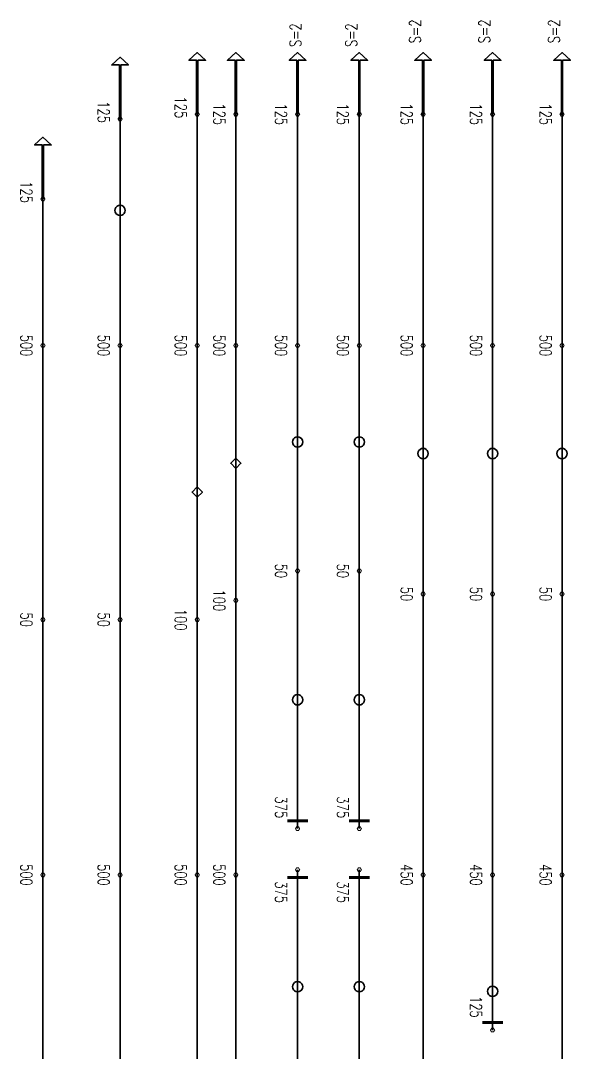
# Model space of a CAD drawing. Header units: millimetres. Extents: x 127300 to 589785, y -24728 to 44820.
# Drawn here: x 505818 to 516502, y 24747 to 44820 of the extents above; entities that cross this region are included whole.
import ezdxf

# ---------------------------------------------------------------- set-up
doc = ezdxf.new("R2010")
doc.units = ezdxf.units.MM
doc.layers.add('Current_plane_Column', color=7, linetype='Continuous', true_color=0x4b00ff)
doc.layers.add('NDC_S-ANNO', color=7, linetype='Continuous', lineweight=20)
doc.layers.add('NDC_S-TENDON', color=6, linetype='Continuous', lineweight=35)
doc.styles.add('NDC_ANNO', font='', dxfattribs={"width": 0.8})
doc.styles.get('NDC_ANNO').set_extended_font_data('Dotum')

# ---------------------------------------------------------------- blocks, each defined once
blk = doc.blocks.new('TDY')
at = {"layer": 'NDC_S-TENDON', "linetype": 'Continuous'}
for points, elevation in [([(-988, 33408), (-988, 34458), (-838, 34458), (-1000, 34608), (-1162, 34458), (-1012, 34458), (-1012, 33408)], 2875), ([(512, 33500), (512, 34550), (662, 34550), (500, 34700), (338, 34550), (488, 34550), (488, 33500)], 2875), ([(1262, 33500), (1262, 34550), (1412, 34550), (1250, 34700), (1088, 34550), (1238, 34550), (1238, 33500)], 2875), ([(2462, 33500), (2462, 34550), (2612, 34550), (2450, 34700), (2288, 34550), (2438, 34550), (2438, 33500)], 2875), ([(3662, 33500), (3662, 34550), (3812, 34550), (3650, 34700), (3488, 34550), (3638, 34550), (3638, 33500)], 2875), ([(4902, 33500), (4902, 34550), (5052, 34550), (4890, 34700), (4728, 34550), (4878, 34550), (4878, 33500)], 2875), ([(6252, 33500), (6252, 34550), (6402, 34550), (6240, 34700), (6078, 34550), (6228, 34550), (6228, 33500)], 2875), ([(7602, 33500), (7602, 34550), (7752, 34550), (7590, 34700), (7428, 34550), (7578, 34550), (7578, 33500)], 2875), ([(-2488, 31851), (-2488, 32901), (-2338, 32901), (-2500, 33051), (-2662, 32901), (-2512, 32901), (-2512, 31851)], 2875), ([(-1000, 31529), (-969, 31534), (-941, 31548), (-919, 31570), (-905, 31598), (-900, 31629), (-905, 31660), (-919, 31688), (-941, 31710), (-969, 31724), (-1000, 31729), (-1031, 31724), (-1059, 31710), (-1081, 31688), (-1095, 31660), (-1100, 31629), (-1095, 31598), (-1081, 31570), (-1059, 31548), (-1031, 31534), (-1000, 31529)], 1143), ([(2450, 27023), (2481, 27027), (2509, 27042), (2531, 27064), (2545, 27092), (2550, 27123), (2545, 27153), (2531, 27181), (2509, 27203), (2481, 27218), (2450, 27223), (2419, 27218), (2391, 27203), (2369, 27181), (2355, 27153), (2350, 27123), (2355, 27092), (2369, 27064), (2391, 27042), (2419, 27027), (2450, 27023)], 2832), ([(3650, 27023), (3681, 27027), (3709, 27042), (3731, 27064), (3745, 27092), (3750, 27123), (3745, 27153), (3731, 27181), (3709, 27203), (3681, 27218), (3650, 27223), (3619, 27218), (3591, 27203), (3569, 27181), (3555, 27153), (3550, 27123), (3555, 27092), (3569, 27064), (3591, 27042), (3619, 27027), (3650, 27023)], 2832), ([(4890, 26798), (4921, 26802), (4949, 26817), (4971, 26839), (4985, 26867), (4990, 26898), (4985, 26928), (4971, 26956), (4949, 26978), (4921, 26993), (4890, 26998), (4859, 26993), (4831, 26978), (4809, 26956), (4795, 26928), (4790, 26898), (4795, 26867), (4809, 26839), (4831, 26817), (4859, 26802), (4890, 26798)], 2832), ([(6240, 26798), (6271, 26802), (6299, 26817), (6321, 26839), (6335, 26867), (6340, 26898), (6335, 26928), (6321, 26956), (6299, 26978), (6271, 26993), (6240, 26998), (6209, 26993), (6181, 26978), (6159, 26956), (6145, 26928), (6140, 26898), (6145, 26867), (6159, 26839), (6181, 26817), (6209, 26802), (6240, 26798)], 2832), ([(7590, 26798), (7621, 26802), (7649, 26817), (7671, 26839), (7685, 26867), (7690, 26898), (7685, 26928), (7671, 26956), (7649, 26978), (7621, 26993), (7590, 26998), (7559, 26993), (7531, 26978), (7509, 26956), (7495, 26928), (7490, 26898), (7495, 26867), (7509, 26839), (7531, 26817), (7559, 26802), (7590, 26798)], 2832), ([(1250, 26610), (1350, 26710), (1250, 26810), (1150, 26710), (1250, 26610)], 2663), ([(500, 26048), (600, 26148), (500, 26248), (400, 26148), (500, 26048)], 2659), ([(2450, 22008), (2481, 22012), (2509, 22027), (2531, 22049), (2545, 22077), (2550, 22108), (2545, 22138), (2531, 22166), (2509, 22188), (2481, 22203), (2450, 22208), (2419, 22203), (2391, 22188), (2369, 22166), (2355, 22138), (2350, 22108), (2355, 22077), (2369, 22049), (2391, 22027), (2419, 22012), (2450, 22008)], 2832), ([(3650, 22008), (3681, 22012), (3709, 22027), (3731, 22049), (3745, 22077), (3750, 22108), (3745, 22138), (3731, 22166), (3709, 22188), (3681, 22203), (3650, 22208), (3619, 22203), (3591, 22188), (3569, 22166), (3555, 22138), (3550, 22108), (3555, 22077), (3569, 22049), (3591, 22027), (3619, 22012), (3650, 22008)], 2832), ([(2450, 16425), (2481, 16430), (2509, 16444), (2531, 16466), (2545, 16494), (2550, 16525), (2545, 16556), (2531, 16584), (2509, 16606), (2481, 16620), (2450, 16625), (2419, 16620), (2391, 16606), (2369, 16584), (2355, 16556), (2350, 16525), (2355, 16494), (2369, 16466), (2391, 16444), (2419, 16430), (2450, 16425)], 2832), ([(3650, 16425), (3681, 16430), (3709, 16444), (3731, 16466), (3745, 16494), (3750, 16525), (3745, 16556), (3731, 16584), (3709, 16606), (3681, 16620), (3650, 16625), (3619, 16620), (3591, 16606), (3569, 16584), (3555, 16556), (3550, 16525), (3555, 16494), (3569, 16466), (3591, 16444), (3619, 16430), (3650, 16425)], 2832), ([(6240, 16335), (6271, 16340), (6299, 16354), (6321, 16376), (6335, 16404), (6340, 16435), (6335, 16466), (6321, 16494), (6299, 16516), (6271, 16530), (6240, 16535), (6209, 16530), (6181, 16516), (6159, 16494), (6145, 16466), (6140, 16435), (6145, 16404), (6159, 16376), (6181, 16354), (6209, 16340), (6240, 16335)], 2908)]:
    blk.add_lwpolyline(points, close=True, dxfattribs=dict(at, elevation=elevation))
for points, elevation in [([(540, 33500, 20, 20, 0), (520, 33535, 20, 20, 0), (480, 33535, 20, 20, 0), (460, 33500, 20, 20, 0), (480, 33465, 20, 20, 0), (520, 33465, 20, 20, 0)], 2875), ([(540, 33500, 20, 20, 0), (520, 33535, 20, 20, 0), (480, 33535, 20, 20, 0), (460, 33500, 20, 20, 0), (480, 33465, 20, 20, 0), (520, 33465, 20, 20, 0)], 2875), ([(1290, 33500, 20, 20, 0), (1270, 33535, 20, 20, 0), (1230, 33535, 20, 20, 0), (1210, 33500, 20, 20, 0), (1230, 33465, 20, 20, 0), (1270, 33465, 20, 20, 0)], 2875), ([(1290, 33500, 20, 20, 0), (1270, 33535, 20, 20, 0), (1230, 33535, 20, 20, 0), (1210, 33500, 20, 20, 0), (1230, 33465, 20, 20, 0), (1270, 33465, 20, 20, 0)], 2875), ([(2490, 33500, 20, 20, 0), (2470, 33535, 20, 20, 0), (2430, 33535, 20, 20, 0), (2410, 33500, 20, 20, 0), (2430, 33465, 20, 20, 0), (2470, 33465, 20, 20, 0)], 2875), ([(2490, 33500, 20, 20, 0), (2470, 33535, 20, 20, 0), (2430, 33535, 20, 20, 0), (2410, 33500, 20, 20, 0), (2430, 33465, 20, 20, 0), (2470, 33465, 20, 20, 0)], 2875), ([(3690, 33500, 20, 20, 0), (3670, 33535, 20, 20, 0), (3630, 33535, 20, 20, 0), (3610, 33500, 20, 20, 0), (3630, 33465, 20, 20, 0), (3670, 33465, 20, 20, 0)], 2875), ([(3690, 33500, 20, 20, 0), (3670, 33535, 20, 20, 0), (3630, 33535, 20, 20, 0), (3610, 33500, 20, 20, 0), (3630, 33465, 20, 20, 0), (3670, 33465, 20, 20, 0)], 2875), ([(4930, 33500, 20, 20, 0), (4910, 33535, 20, 20, 0), (4870, 33535, 20, 20, 0), (4850, 33500, 20, 20, 0), (4870, 33465, 20, 20, 0), (4910, 33465, 20, 20, 0)], 2875), ([(4930, 33500, 20, 20, 0), (4910, 33535, 20, 20, 0), (4870, 33535, 20, 20, 0), (4850, 33500, 20, 20, 0), (4870, 33465, 20, 20, 0), (4910, 33465, 20, 20, 0)], 2875), ([(6280, 33500, 20, 20, 0), (6260, 33535, 20, 20, 0), (6220, 33535, 20, 20, 0), (6200, 33500, 20, 20, 0), (6220, 33465, 20, 20, 0), (6260, 33465, 20, 20, 0)], 2875), ([(6280, 33500, 20, 20, 0), (6260, 33535, 20, 20, 0), (6220, 33535, 20, 20, 0), (6200, 33500, 20, 20, 0), (6220, 33465, 20, 20, 0), (6260, 33465, 20, 20, 0)], 2875), ([(7630, 33500, 20, 20, 0), (7610, 33535, 20, 20, 0), (7570, 33535, 20, 20, 0), (7550, 33500, 20, 20, 0), (7570, 33465, 20, 20, 0), (7610, 33465, 20, 20, 0)], 2875), ([(7630, 33500, 20, 20, 0), (7610, 33535, 20, 20, 0), (7570, 33535, 20, 20, 0), (7550, 33500, 20, 20, 0), (7570, 33465, 20, 20, 0), (7610, 33465, 20, 20, 0)], 2875), ([(-960, 33408, 20, 20, 0), (-980, 33443, 20, 20, 0), (-1020, 33443, 20, 20, 0), (-1040, 33408, 20, 20, 0), (-1020, 33373, 20, 20, 0), (-980, 33373, 20, 20, 0)], 2875), ([(-960, 33408, 20, 20, 0), (-980, 33443, 20, 20, 0), (-1020, 33443, 20, 20, 0), (-1040, 33408, 20, 20, 0), (-1020, 33373, 20, 20, 0), (-980, 33373, 20, 20, 0)], 2875), ([(-2460, 31851, 20, 20, 0), (-2480, 31886, 20, 20, 0), (-2520, 31886, 20, 20, 0), (-2540, 31851, 20, 20, 0), (-2520, 31816, 20, 20, 0), (-2480, 31816, 20, 20, 0)], 2875), ([(-2460, 31851, 20, 20, 0), (-2480, 31886, 20, 20, 0), (-2520, 31886, 20, 20, 0), (-2540, 31851, 20, 20, 0), (-2520, 31816, 20, 20, 0), (-2480, 31816, 20, 20, 0)], 2875), ([(-2460, 29000, 20, 20, 0), (-2480, 29035, 20, 20, 0), (-2520, 29035, 20, 20, 0), (-2540, 29000, 20, 20, 0), (-2520, 28965, 20, 20, 0), (-2480, 28965, 20, 20, 0)], 1988), ([(-960, 29000, 20, 20, 0), (-980, 29035, 20, 20, 0), (-1020, 29035, 20, 20, 0), (-1040, 29000, 20, 20, 0), (-1020, 28965, 20, 20, 0), (-980, 28965, 20, 20, 0)], 1988), ([(540, 29000, 20, 20, 0), (520, 29035, 20, 20, 0), (480, 29035, 20, 20, 0), (460, 29000, 20, 20, 0), (480, 28965, 20, 20, 0), (520, 28965, 20, 20, 0)], 1988), ([(2490, 29000, 20, 20, 0), (2470, 29035, 20, 20, 0), (2430, 29035, 20, 20, 0), (2410, 29000, 20, 20, 0), (2430, 28965, 20, 20, 0), (2470, 28965, 20, 20, 0)], 1843), ([(3690, 29000, 20, 20, 0), (3670, 29035, 20, 20, 0), (3630, 29035, 20, 20, 0), (3610, 29000, 20, 20, 0), (3630, 28965, 20, 20, 0), (3670, 28965, 20, 20, 0)], 1843), ([(4930, 29000, 20, 20, 0), (4910, 29035, 20, 20, 0), (4870, 29035, 20, 20, 0), (4850, 29000, 20, 20, 0), (4870, 28965, 20, 20, 0), (4910, 28965, 20, 20, 0)], 1705), ([(7630, 29000, 20, 20, 0), (7610, 29035, 20, 20, 0), (7570, 29035, 20, 20, 0), (7550, 29000, 20, 20, 0), (7570, 28965, 20, 20, 0), (7610, 28965, 20, 20, 0)], 1705), ([(2490, 24615, 20, 20, 0), (2470, 24650, 20, 20, 0), (2430, 24650, 20, 20, 0), (2410, 24615, 20, 20, 0), (2430, 24580, 20, 20, 0), (2470, 24580, 20, 20, 0)], 2800), ([(2490, 24615, 20, 20, 0), (2470, 24650, 20, 20, 0), (2430, 24650, 20, 20, 0), (2410, 24615, 20, 20, 0), (2430, 24580, 20, 20, 0), (2470, 24580, 20, 20, 0)], 2800), ([(3690, 24615, 20, 20, 0), (3670, 24650, 20, 20, 0), (3630, 24650, 20, 20, 0), (3610, 24615, 20, 20, 0), (3630, 24580, 20, 20, 0), (3670, 24580, 20, 20, 0)], 2800), ([(3690, 24615, 20, 20, 0), (3670, 24650, 20, 20, 0), (3630, 24650, 20, 20, 0), (3610, 24615, 20, 20, 0), (3630, 24580, 20, 20, 0), (3670, 24580, 20, 20, 0)], 2800), ([(4930, 24165, 20, 20, 0), (4910, 24200, 20, 20, 0), (4870, 24200, 20, 20, 0), (4850, 24165, 20, 20, 0), (4870, 24130, 20, 20, 0), (4910, 24130, 20, 20, 0)], 2800), ([(4930, 24165, 20, 20, 0), (4910, 24200, 20, 20, 0), (4870, 24200, 20, 20, 0), (4850, 24165, 20, 20, 0), (4870, 24130, 20, 20, 0), (4910, 24130, 20, 20, 0)], 2800), ([(6280, 24165, 20, 20, 0), (6260, 24200, 20, 20, 0), (6220, 24200, 20, 20, 0), (6200, 24165, 20, 20, 0), (6220, 24130, 20, 20, 0), (6260, 24130, 20, 20, 0)], 2800), ([(6280, 24165, 20, 20, 0), (6260, 24200, 20, 20, 0), (6220, 24200, 20, 20, 0), (6200, 24165, 20, 20, 0), (6220, 24130, 20, 20, 0), (6260, 24130, 20, 20, 0)], 2800), ([(7630, 24165, 20, 20, 0), (7610, 24200, 20, 20, 0), (7570, 24200, 20, 20, 0), (7550, 24165, 20, 20, 0), (7570, 24130, 20, 20, 0), (7610, 24130, 20, 20, 0)], 2800), ([(7630, 24165, 20, 20, 0), (7610, 24200, 20, 20, 0), (7570, 24200, 20, 20, 0), (7550, 24165, 20, 20, 0), (7570, 24130, 20, 20, 0), (7610, 24130, 20, 20, 0)], 2800), ([(1290, 24040, 20, 20, 0), (1270, 24075, 20, 20, 0), (1230, 24075, 20, 20, 0), (1210, 24040, 20, 20, 0), (1230, 24005, 20, 20, 0), (1270, 24005, 20, 20, 0)], 2500), ([(1290, 24040, 20, 20, 0), (1270, 24075, 20, 20, 0), (1230, 24075, 20, 20, 0), (1210, 24040, 20, 20, 0), (1230, 24005, 20, 20, 0), (1270, 24005, 20, 20, 0)], 2500), ([(-2460, 23665, 20, 20, 0), (-2480, 23700, 20, 20, 0), (-2520, 23700, 20, 20, 0), (-2540, 23665, 20, 20, 0), (-2520, 23630, 20, 20, 0), (-2480, 23630, 20, 20, 0)], 2500), ([(-2460, 23665, 20, 20, 0), (-2480, 23700, 20, 20, 0), (-2520, 23700, 20, 20, 0), (-2540, 23665, 20, 20, 0), (-2520, 23630, 20, 20, 0), (-2480, 23630, 20, 20, 0)], 2500), ([(-960, 23665, 20, 20, 0), (-980, 23700, 20, 20, 0), (-1020, 23700, 20, 20, 0), (-1040, 23665, 20, 20, 0), (-1020, 23630, 20, 20, 0), (-980, 23630, 20, 20, 0)], 2500), ([(-960, 23665, 20, 20, 0), (-980, 23700, 20, 20, 0), (-1020, 23700, 20, 20, 0), (-1040, 23665, 20, 20, 0), (-1020, 23630, 20, 20, 0), (-980, 23630, 20, 20, 0)], 2500), ([(540, 23665, 20, 20, 0), (520, 23700, 20, 20, 0), (480, 23700, 20, 20, 0), (460, 23665, 20, 20, 0), (480, 23630, 20, 20, 0), (520, 23630, 20, 20, 0)], 2500), ([(540, 23665, 20, 20, 0), (520, 23700, 20, 20, 0), (480, 23700, 20, 20, 0), (460, 23665, 20, 20, 0), (480, 23630, 20, 20, 0), (520, 23630, 20, 20, 0)], 2500), ([(2490, 19600, 20, 20, 0), (2470, 19635, 20, 20, 0), (2430, 19635, 20, 20, 0), (2410, 19600, 20, 20, 0), (2430, 19565, 20, 20, 0), (2470, 19565, 20, 20, 0)], 2875), ([(2490, 19600, 20, 20, 0), (2470, 19635, 20, 20, 0), (2430, 19635, 20, 20, 0), (2410, 19600, 20, 20, 0), (2430, 19565, 20, 20, 0), (2470, 19565, 20, 20, 0)], 2875), ([(3690, 19600, 20, 20, 0), (3670, 19635, 20, 20, 0), (3630, 19635, 20, 20, 0), (3610, 19600, 20, 20, 0), (3630, 19565, 20, 20, 0), (3670, 19565, 20, 20, 0)], 2875), ([(3690, 19600, 20, 20, 0), (3670, 19635, 20, 20, 0), (3630, 19635, 20, 20, 0), (3610, 19600, 20, 20, 0), (3630, 19565, 20, 20, 0), (3670, 19565, 20, 20, 0)], 2875), ([(-2460, 18700, 20, 20, 0), (-2480, 18735, 20, 20, 0), (-2520, 18735, 20, 20, 0), (-2540, 18700, 20, 20, 0), (-2520, 18665, 20, 20, 0), (-2480, 18665, 20, 20, 0)], 2900), ([(-2460, 18700, 20, 20, 0), (-2480, 18735, 20, 20, 0), (-2520, 18735, 20, 20, 0), (-2540, 18700, 20, 20, 0), (-2520, 18665, 20, 20, 0), (-2480, 18665, 20, 20, 0)], 2900), ([(-2460, 18700, 20, 20, 0), (-2480, 18735, 20, 20, 0), (-2520, 18735, 20, 20, 0), (-2540, 18700, 20, 20, 0), (-2520, 18665, 20, 20, 0), (-2480, 18665, 20, 20, 0)], 2900), ([(-2460, 18700, 20, 20, 0), (-2480, 18735, 20, 20, 0), (-2520, 18735, 20, 20, 0), (-2540, 18700, 20, 20, 0), (-2520, 18665, 20, 20, 0), (-2480, 18665, 20, 20, 0)], 2900), ([(-960, 18700, 20, 20, 0), (-980, 18735, 20, 20, 0), (-1020, 18735, 20, 20, 0), (-1040, 18700, 20, 20, 0), (-1020, 18665, 20, 20, 0), (-980, 18665, 20, 20, 0)], 2900), ([(-960, 18700, 20, 20, 0), (-980, 18735, 20, 20, 0), (-1020, 18735, 20, 20, 0), (-1040, 18700, 20, 20, 0), (-1020, 18665, 20, 20, 0), (-980, 18665, 20, 20, 0)], 2900), ([(-960, 18700, 20, 20, 0), (-980, 18735, 20, 20, 0), (-1020, 18735, 20, 20, 0), (-1040, 18700, 20, 20, 0), (-1020, 18665, 20, 20, 0), (-980, 18665, 20, 20, 0)], 2900), ([(-960, 18700, 20, 20, 0), (-980, 18735, 20, 20, 0), (-1020, 18735, 20, 20, 0), (-1040, 18700, 20, 20, 0), (-1020, 18665, 20, 20, 0), (-980, 18665, 20, 20, 0)], 2900), ([(540, 18700, 20, 20, 0), (520, 18735, 20, 20, 0), (480, 18735, 20, 20, 0), (460, 18700, 20, 20, 0), (480, 18665, 20, 20, 0), (520, 18665, 20, 20, 0)], 2900), ([(540, 18700, 20, 20, 0), (520, 18735, 20, 20, 0), (480, 18735, 20, 20, 0), (460, 18700, 20, 20, 0), (480, 18665, 20, 20, 0), (520, 18665, 20, 20, 0)], 2900), ([(540, 18700, 20, 20, 0), (520, 18735, 20, 20, 0), (480, 18735, 20, 20, 0), (460, 18700, 20, 20, 0), (480, 18665, 20, 20, 0), (520, 18665, 20, 20, 0)], 2900), ([(540, 18700, 20, 20, 0), (520, 18735, 20, 20, 0), (480, 18735, 20, 20, 0), (460, 18700, 20, 20, 0), (480, 18665, 20, 20, 0), (520, 18665, 20, 20, 0)], 2900), ([(1290, 18700, 20, 20, 0), (1270, 18735, 20, 20, 0), (1230, 18735, 20, 20, 0), (1210, 18700, 20, 20, 0), (1230, 18665, 20, 20, 0), (1270, 18665, 20, 20, 0)], 2900), ([(1290, 18700, 20, 20, 0), (1270, 18735, 20, 20, 0), (1230, 18735, 20, 20, 0), (1210, 18700, 20, 20, 0), (1230, 18665, 20, 20, 0), (1270, 18665, 20, 20, 0)], 2900), ([(1290, 18700, 20, 20, 0), (1270, 18735, 20, 20, 0), (1230, 18735, 20, 20, 0), (1210, 18700, 20, 20, 0), (1230, 18665, 20, 20, 0), (1270, 18665, 20, 20, 0)], 2900), ([(1290, 18700, 20, 20, 0), (1270, 18735, 20, 20, 0), (1230, 18735, 20, 20, 0), (1210, 18700, 20, 20, 0), (1230, 18665, 20, 20, 0), (1270, 18665, 20, 20, 0)], 2900), ([(2490, 18800, 20, 20, 0), (2470, 18835, 20, 20, 0), (2430, 18835, 20, 20, 0), (2410, 18800, 20, 20, 0), (2430, 18765, 20, 20, 0), (2470, 18765, 20, 20, 0)], 2875), ([(2490, 18800, 20, 20, 0), (2470, 18835, 20, 20, 0), (2430, 18835, 20, 20, 0), (2410, 18800, 20, 20, 0), (2430, 18765, 20, 20, 0), (2470, 18765, 20, 20, 0)], 2875), ([(3690, 18800, 20, 20, 0), (3670, 18835, 20, 20, 0), (3630, 18835, 20, 20, 0), (3610, 18800, 20, 20, 0), (3630, 18765, 20, 20, 0), (3670, 18765, 20, 20, 0)], 2875), ([(3690, 18800, 20, 20, 0), (3670, 18835, 20, 20, 0), (3630, 18835, 20, 20, 0), (3610, 18800, 20, 20, 0), (3630, 18765, 20, 20, 0), (3670, 18765, 20, 20, 0)], 2875), ([(4930, 18700, 20, 20, 0), (4910, 18735, 20, 20, 0), (4870, 18735, 20, 20, 0), (4850, 18700, 20, 20, 0), (4870, 18665, 20, 20, 0), (4910, 18665, 20, 20, 0)], 2950), ([(4930, 18700, 20, 20, 0), (4910, 18735, 20, 20, 0), (4870, 18735, 20, 20, 0), (4850, 18700, 20, 20, 0), (4870, 18665, 20, 20, 0), (4910, 18665, 20, 20, 0)], 2950), ([(4930, 18700, 20, 20, 0), (4910, 18735, 20, 20, 0), (4870, 18735, 20, 20, 0), (4850, 18700, 20, 20, 0), (4870, 18665, 20, 20, 0), (4910, 18665, 20, 20, 0)], 2950), ([(4930, 18700, 20, 20, 0), (4910, 18735, 20, 20, 0), (4870, 18735, 20, 20, 0), (4850, 18700, 20, 20, 0), (4870, 18665, 20, 20, 0), (4910, 18665, 20, 20, 0)], 2950), ([(6280, 18700, 20, 20, 0), (6260, 18735, 20, 20, 0), (6220, 18735, 20, 20, 0), (6200, 18700, 20, 20, 0), (6220, 18665, 20, 20, 0), (6260, 18665, 20, 20, 0)], 2950), ([(6280, 18700, 20, 20, 0), (6260, 18735, 20, 20, 0), (6220, 18735, 20, 20, 0), (6200, 18700, 20, 20, 0), (6220, 18665, 20, 20, 0), (6260, 18665, 20, 20, 0)], 2950), ([(6280, 18700, 20, 20, 0), (6260, 18735, 20, 20, 0), (6220, 18735, 20, 20, 0), (6200, 18700, 20, 20, 0), (6220, 18665, 20, 20, 0), (6260, 18665, 20, 20, 0)], 2950), ([(6280, 18700, 20, 20, 0), (6260, 18735, 20, 20, 0), (6220, 18735, 20, 20, 0), (6200, 18700, 20, 20, 0), (6220, 18665, 20, 20, 0), (6260, 18665, 20, 20, 0)], 2950), ([(7630, 18700, 20, 20, 0), (7610, 18735, 20, 20, 0), (7570, 18735, 20, 20, 0), (7550, 18700, 20, 20, 0), (7570, 18665, 20, 20, 0), (7610, 18665, 20, 20, 0)], 2950), ([(7630, 18700, 20, 20, 0), (7610, 18735, 20, 20, 0), (7570, 18735, 20, 20, 0), (7550, 18700, 20, 20, 0), (7570, 18665, 20, 20, 0), (7610, 18665, 20, 20, 0)], 2950), ([(7630, 18700, 20, 20, 0), (7610, 18735, 20, 20, 0), (7570, 18735, 20, 20, 0), (7550, 18700, 20, 20, 0), (7570, 18665, 20, 20, 0), (7610, 18665, 20, 20, 0)], 2950), ([(7630, 18700, 20, 20, 0), (7610, 18735, 20, 20, 0), (7570, 18735, 20, 20, 0), (7550, 18700, 20, 20, 0), (7570, 18665, 20, 20, 0), (7610, 18665, 20, 20, 0)], 2950), ([(6280, 15680, 20, 20, 0), (6260, 15715, 20, 20, 0), (6220, 15715, 20, 20, 0), (6200, 15680, 20, 20, 0), (6220, 15645, 20, 20, 0), (6260, 15645, 20, 20, 0)], 2875), ([(6280, 15680, 20, 20, 0), (6260, 15715, 20, 20, 0), (6220, 15715, 20, 20, 0), (6200, 15680, 20, 20, 0), (6220, 15645, 20, 20, 0), (6260, 15645, 20, 20, 0)], 2875)]:
    blk.add_lwpolyline(points, format="xyseb", close=True, dxfattribs=dict(at, elevation=elevation))
for points in [[(1290, 29000, 20, 20, 0), (1270, 29035, 20, 20, 0), (1230, 29035, 20, 20, 0), (1210, 29000, 20, 20, 0), (1230, 28965, 20, 20, 0), (1270, 28965, 20, 20, 0)], [(6280, 29000, 20, 20, 0), (6260, 29035, 20, 20, 0), (6220, 29035, 20, 20, 0), (6200, 29000, 20, 20, 0), (6220, 28965, 20, 20, 0), (6260, 28965, 20, 20, 0)]]:
    blk.add_lwpolyline(points, format="xyseb", close=True, dxfattribs=at)
at = {"layer": 'NDC_S-TENDON', "linetype": 'Continuous', "elevation": 2875}
for points in [[(2250, 19750, 60, 60, 0), (2650, 19750, 60, 60, 0)], [(3450, 19750, 60, 60, 0), (3850, 19750, 60, 60, 0)], [(2650, 18650, 60, 60, 0), (2250, 18650, 60, 60, 0)], [(3850, 18650, 60, 60, 0), (3450, 18650, 60, 60, 0)], [(6040, 15830, 60, 60, 0), (6440, 15830, 60, 60, 0)]]:
    blk.add_lwpolyline(points, format="xyseb", dxfattribs=at)
at = {"layer": 'NDC_S-TENDON', "linetype": 'Continuous'}
for points in [[(-1000, 18700, 2900), (-1000, 19362, 2882), (-1000, 20024, 2829), (-1000, 20686, 2740), (-1000, 21431, 2635), (-1000, 22176, 2560), (-1000, 22920, 2515), (-1000, 23665, 2500), (-1000, 24410, 2514), (-1000, 25155, 2556), (-1000, 25899, 2627), (-1000, 26644, 2725), (-1000, 27306, 2808), (-1000, 27968, 2858), (-1000, 33408, 505)], [(500, 18700, 2900), (500, 19362, 2882), (500, 20024, 2829), (500, 20686, 2740), (500, 21431, 2635), (500, 22176, 2560), (500, 22920, 2515), (500, 23665, 2500), (500, 24410, 2514), (500, 25155, 2556), (500, 25899, 2627), (500, 26644, 2725), (500, 27306, 2808), (500, 27968, 2858), (500, 33500, 0)], [(1250, 18700, 2900), (1250, 19412, 2882), (1250, 20124, 2829), (1250, 20836, 2740), (1250, 21904, 2607), (1250, 22972, 2527), (1250, 24040, 2500), (1250, 25108, 2525), (1250, 26176, 2600), (1250, 27244, 2725), (1250, 27956, 2808), (1250, 31438, -17), (1250, 33500, 0)], [(2450, 19600, 2875), (2450, 20269, 2872), (2450, 20937, 2862), (2450, 21606, 2845), (2450, 22358, 2825), (2450, 23111, 2811), (2450, 23863, 2803), (2450, 24615, 2800), (2450, 25367, 2803), (2450, 26120, 2811), (2450, 26872, 2825), (2450, 27624, 2845), (2450, 28293, 2862), (2450, 32831, -3), (2450, 33500, 0)], [(3650, 19600, 2875), (3650, 20269, 2872), (3650, 20937, 2862), (3650, 21606, 2845), (3650, 22358, 2825), (3650, 23111, 2811), (3650, 23863, 2803), (3650, 24615, 2800), (3650, 25367, 2803), (3650, 26120, 2811), (3650, 26872, 2825), (3650, 27624, 2845), (3650, 28293, 2862), (3650, 32831, -3), (3650, 33500, 0)], [(4890, 18700, 2950), (4890, 19429, 2943), (4890, 20157, 2923), (4890, 20886, 2890), (4890, 21979, 2840), (4890, 23072, 2810), (4890, 24165, 2800), (4890, 25258, 2805), (4890, 26351, 2820), (4890, 27444, 2845), (4890, 28173, 2862), (4890, 32771, -3), (4890, 33500, 0)], [(6240, 18700, 2950), (6240, 19429, 2943), (6240, 20157, 2923), (6240, 20886, 2890), (6240, 21979, 2840), (6240, 23072, 2810), (6240, 24165, 2800), (6240, 25258, 2805), (6240, 26351, 2820), (6240, 27444, 2845), (6240, 28173, 2862), (6240, 32771, -3), (6240, 33500, 0)], [(7590, 18700, 2950), (7590, 19429, 2943), (7590, 20157, 2923), (7590, 20886, 2890), (7590, 21979, 2840), (7590, 23072, 2810), (7590, 24165, 2800), (7590, 25258, 2805), (7590, 26351, 2820), (7590, 27444, 2845), (7590, 28173, 2862), (7590, 32771, -3), (7590, 33500, 0)], [(-2500, 18700, 2900), (-2500, 19362, 2882), (-2500, 20024, 2829), (-2500, 20686, 2740), (-2500, 21431, 2635), (-2500, 22176, 2560), (-2500, 22920, 2515), (-2500, 23665, 2500), (-2500, 24410, 2514), (-2500, 25155, 2556), (-2500, 25899, 2627), (-2500, 26644, 2725), (-2500, 27306, 2808), (-2500, 27968, 2858), (-2500, 31851, 1600)], [(-2500, 9700, 2900), (-2500, 10300, 2882), (-2500, 10900, 2829), (-2500, 11500, 2740), (-2500, 12400, 2607), (-2500, 13300, 2527), (-2500, 14200, 2500), (-2500, 15100, 2527), (-2500, 16000, 2607), (-2500, 16900, 2740), (-2500, 17500, 2829), (-2500, 18100, 2882), (-2500, 18700, 2900)], [(-1000, 9700, 2900), (-1000, 10300, 2882), (-1000, 10900, 2829), (-1000, 11500, 2740), (-1000, 12400, 2607), (-1000, 13300, 2527), (-1000, 14200, 2500), (-1000, 15100, 2527), (-1000, 16000, 2607), (-1000, 16900, 2740), (-1000, 17500, 2829), (-1000, 18100, 2882), (-1000, 18700, 2900)], [(500, 9700, 2900), (500, 10300, 2882), (500, 10900, 2829), (500, 11500, 2740), (500, 12400, 2607), (500, 13300, 2527), (500, 14200, 2500), (500, 15100, 2527), (500, 16000, 2607), (500, 16900, 2740), (500, 17500, 2829), (500, 18100, 2882), (500, 18700, 2900)], [(1250, 9700, 2900), (1250, 10300, 2882), (1250, 10900, 2829), (1250, 11500, 2740), (1250, 12400, 2607), (1250, 13300, 2527), (1250, 14200, 2500), (1250, 15100, 2527), (1250, 16000, 2607), (1250, 16900, 2740), (1250, 17500, 2829), (1250, 18100, 2882), (1250, 18700, 2900)], [(2450, 9700, 2950), (2450, 10307, 2943), (2450, 10913, 2923), (2450, 11520, 2890), (2450, 12203, 2851), (2450, 12885, 2822), (2450, 13568, 2806), (2450, 14250, 2800), (2450, 14933, 2803), (2450, 15615, 2811), (2450, 16298, 2825), (2450, 16980, 2845), (2450, 17587, 2862), (2450, 18193, 2872), (2450, 18800, 2875)], [(3650, 9700, 2950), (3650, 10307, 2943), (3650, 10913, 2923), (3650, 11520, 2890), (3650, 12203, 2851), (3650, 12885, 2822), (3650, 13568, 2806), (3650, 14250, 2800), (3650, 14933, 2803), (3650, 15615, 2811), (3650, 16298, 2825), (3650, 16980, 2845), (3650, 17587, 2862), (3650, 18193, 2872), (3650, 18800, 2875)], [(4890, 9700, 2950), (4890, 10300, 2943), (4890, 10900, 2923), (4890, 11500, 2890), (4890, 12400, 2840), (4890, 13300, 2810), (4890, 14200, 2800), (4890, 15100, 2810), (4890, 16000, 2840), (4890, 16900, 2890), (4890, 17500, 2923), (4890, 18100, 2943), (4890, 18700, 2950)], [(6240, 15680, 2875), (6240, 15955, 2888), (6240, 16229, 2900), (6240, 16504, 2910), (6240, 16778, 2920), (6240, 17053, 2928), (6240, 17327, 2935), (6240, 17602, 2940), (6240, 17876, 2944), (6240, 18151, 2948), (6240, 18425, 2949), (6240, 18700, 2950)], [(7590, 9700, 2950), (7590, 10300, 2943), (7590, 10900, 2923), (7590, 11500, 2890), (7590, 12400, 2840), (7590, 13300, 2810), (7590, 14200, 2800), (7590, 15100, 2810), (7590, 16000, 2840), (7590, 16900, 2890), (7590, 17500, 2923), (7590, 18100, 2943), (7590, 18700, 2950)]]:
    blk.add_polyline3d(points, dxfattribs=at)
at = {"layer": 'NDC_S-ANNO', "linetype": 'Continuous', "char_height": 225, "attachment_point": 5, "line_spacing_factor": 0.75, "style": 'NDC_ANNO'}
for s, insert, rotation in [('\\FSTANDARD.shx;S=2', (2409, 35038, 125), 90), ('\\FSTANDARD.shx;S=2', (3493, 35038, 125), 90), ('\\FSTANDARD.shx;S=2', (4733, 35110, 125), 90), ('\\FSTANDARD.shx;S=2', (6082, 35110, 125), 90), ('\\FSTANDARD.shx;S=2', (7432, 35110, 125), 90), ('\\FSTANDARD.shx;125', (180, 33634), 270), ('\\FSTANDARD.shx;125', (-1320, 33542, 505), 270), ('\\FSTANDARD.shx;125', (930, 33500), 270), ('\\FSTANDARD.shx;125', (2130, 33500), 270), ('\\FSTANDARD.shx;125', (3330, 33500), 270), ('\\FSTANDARD.shx;125', (4570, 33500), 270), ('\\FSTANDARD.shx;125', (5920, 33500), 270), ('\\FSTANDARD.shx;125', (7270, 33500), 270), ('\\FSTANDARD.shx;125', (-2820, 31985, 1600), 270), ('\\FSTANDARD.shx;500', (-2820, 29000, 2900), 270), ('\\FSTANDARD.shx;500', (-1320, 29000, 2900), 270), ('\\FSTANDARD.shx;500', (180, 29000, 1988), 270), ('\\FSTANDARD.shx;500', (930, 29000, 0), 270), ('\\FSTANDARD.shx;500', (2130, 29000, 1843), 270), ('\\FSTANDARD.shx;500', (3330, 29000, 1843), 270), ('\\FSTANDARD.shx;500', (4570, 29000, 1705), 270), ('\\FSTANDARD.shx;500', (5920, 29000, 0), 270), ('\\FSTANDARD.shx;500', (7270, 29000, 2335), 270), ('\\FSTANDARD.shx;50', (2130, 24615, 2800), 270), ('\\FSTANDARD.shx;50', (3330, 24615, 2800), 270), ('\\FSTANDARD.shx;100', (930, 24040, 2500), 270), ('\\FSTANDARD.shx;50', (4570, 24165, 2800), 270), ('\\FSTANDARD.shx;50', (5920, 24165, 2800), 270), ('\\FSTANDARD.shx;50', (7270, 24165, 2800), 270), ('{\\Fstandard|c0;50}', (-2820, 23665, 2500), 270), ('{\\Fstandard|c0;50}', (-1320, 23665, 2500), 270), ('\\FSTANDARD.shx;100', (180, 23665, 2500), 270), ('\\FSTANDARD.shx;375', (2130, 20015, 2875), 270), ('\\FSTANDARD.shx;375', (3330, 20015, 2875), 270), ('\\FSTANDARD.shx;500', (-2820, 18700, 2900), 270), ('\\FSTANDARD.shx;500', (-1320, 18700, 2900), 270), ('\\FSTANDARD.shx;500', (180, 18700, 2900), 270), ('\\FSTANDARD.shx;500', (930, 18700, 2900), 270), ('\\FSTANDARD.shx;450', (4570, 18700, 2950), 270), ('\\FSTANDARD.shx;450', (5920, 18700, 2950), 270), ('\\FSTANDARD.shx;450', (7270, 18700, 2950), 270), ('\\FSTANDARD.shx;375', (2130, 18365, 2875), 270), ('\\FSTANDARD.shx;375', (3330, 18365, 2875), 270), ('\\FSTANDARD.shx;125', (5920, 16132, 2875), 270)]:
    blk.add_mtext(s, dxfattribs=dict(at, insert=insert, rotation=rotation))

msp = doc.modelspace()

# ---------------------------------------------------------------- block references
at = {"layer": 'Current_plane_Column'}
msp.add_blockref('TDY', (508750, 9500), dxfattribs=at)

doc.saveas('drawing.dxf')
